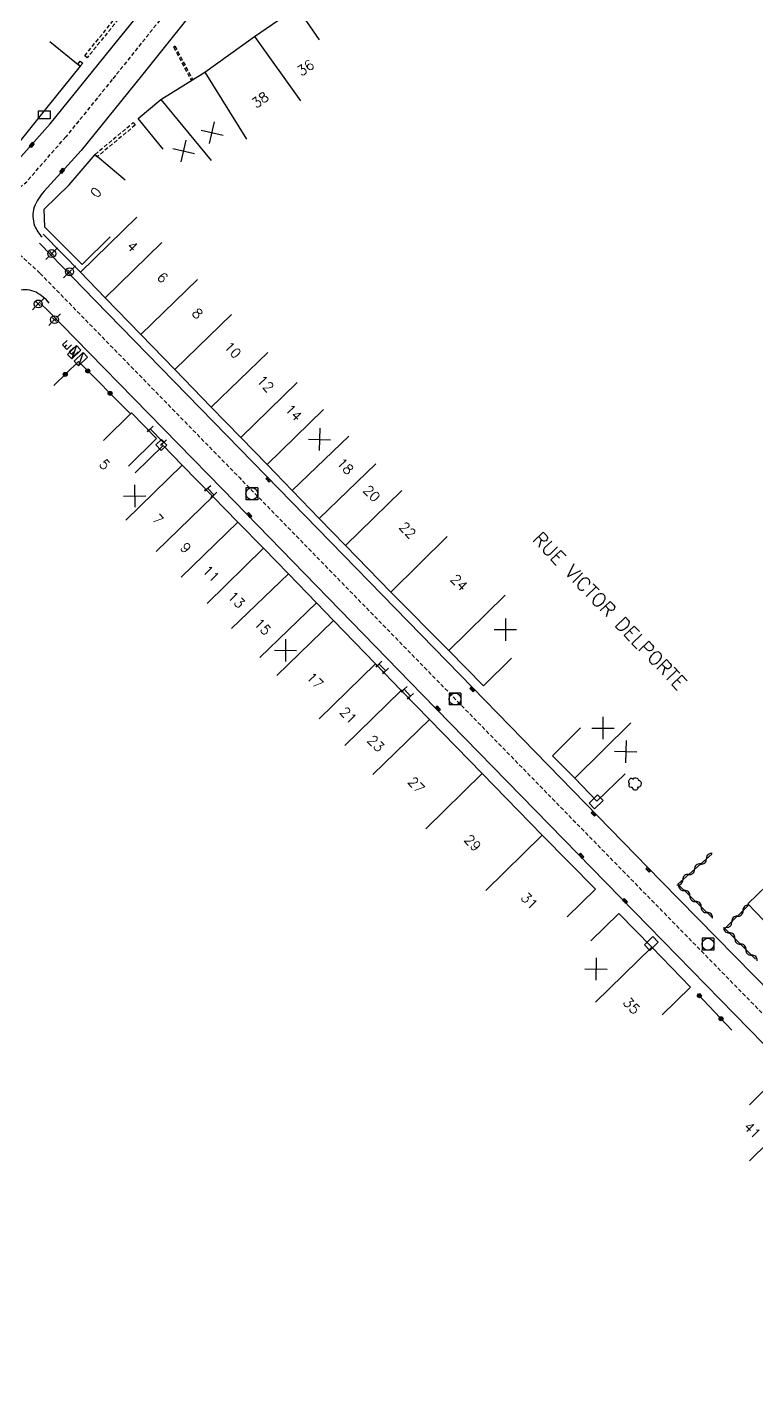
# Model space of a CAD drawing. Header units: millimetres. Extents: x 108000 to 119599, y 120002 to 124063.
# Drawn here: x 108328.7 to 108421.3, y 120496 to 120667.6 of the extents above; entities that cross this region are included whole.
import ezdxf
from ezdxf.enums import TextEntityAlignment as Align

# ---------------------------------------------------------------- set-up
doc = ezdxf.new("R2010")
doc.units = ezdxf.units.MM
doc.linetypes.add('DASHED', pattern=[0.75, 0.5, -0.25])
doc.layers.get('0').update_dxf_attribs({"linetype": 'CONTINUOUS'})
for name, color, linetype in [('W0001', 6, 'DASHED'), ('W0008', 7, 'CONTINUOUS'), ('W0100', 7, 'CONTINUOUS'), ('W0105', 7, 'CONTINUOUS'), ('W0112', 1, 'DASHED'), ('W0300', 7, 'CONTINUOUS'), ('W0310', 3, 'CONTINUOUS'), ('W0322', 7, 'CONTINUOUS'), ('W0400', 7, 'CONTINUOUS'), ('W0420', 7, 'CONTINUOUS'), ('W0430', 7, 'CONTINUOUS'), ('W0454', 7, 'CONTINUOUS'), ('W0989', 7, 'CONTINUOUS'), ('W0991', 7, 'CONTINUOUS'), ('W1102', 7, 'CONTINUOUS'), ('W1471', 7, 'CONTINUOUS')]:
    doc.layers.add(name, color=color, linetype=linetype)
doc.styles.get("Standard").update_dxf_attribs({"font": 'romans.shx', "width": 0.85})

# ---------------------------------------------------------------- blocks, each defined once
blk = doc.blocks.new('T400')
for p, q in [((-0.15, 0.3), (0.15, 0.3)), ((-0.15, -0.25), (-0.15, 0.3)), ((-0.15, 0.15), (0.15, 0.15)), ((-0.15, 0), (0.15, 0)), ((0.15, 0.3), (0.15, -0.25)), ((-0.15, -0.15), (0.15, -0.15)), ((-0.15, -0.25), (-0.15, -0.3)), ((-0.15, -0.3), (0.15, -0.3)), ((0.15, -0.3), (0.15, -0.25))]:
    blk.add_line(p, q)
blk = doc.blocks.new('T1471')
at = {"color": 0, "linetype": 'Continuous', "flags": 128}
blk.add_lwpolyline([(-0.75, -0.5), (-0.75, 0.5), (0.75, 0.5), (0.75, -0.5), (-0.75, -0.5)], dxfattribs=at)
blk = doc.blocks.new('t991o')
at = {"color": 0, "linetype": 'Continuous'}
for p, q in [((-1, 1), (1, -1)), ((-1, -1), (1, 1))]:
    blk.add_line(p, q, dxfattribs=at)
blk = doc.blocks.new('T420')
for p, q in [((0.75, 0.75), (-0.75, 0.75)), ((-0.75, 0.75), (-0.75, -0.75)), ((0.75, 0.75), (0.75, -0.75)), ((0.75, -0.75), (-0.75, -0.75))]:
    blk.add_line(p, q)
blk.add_ellipse((0, 0), major_axis=(-0.53, 0.53), ratio=1, start_param=3.926991, end_param=10.210176)
blk = doc.blocks.new('T454')
for p, q in [((-0.25, 0.25), (0.25, -0.25)), ((-0.25, -0.25), (0.25, 0.25)), ((0.75, 0.75), (0.375, 0.375)), ((-0.375, -0.375), (-0.75, -0.75))]:
    blk.add_line(p, q)
blk.add_ellipse((0, 0), major_axis=(0.354, 0.354), ratio=1, start_param=5.497787143782138, end_param=11.78097245096172)
blk = doc.blocks.new('T430')
at = {"flags": 128}
for points in [[(-0.4, 2.1), (0.4, 2.1)], [(-0.4, 2.1), (-0.4, 1.3)], [(0.8, 0.8), (-0.8, 0.8)], [(-0.8, 0.8), (-0.8, 0)], [(0.8, 0.8), (-0.8, 0)], [(-0.8, 0), (0.8, 0)], [(-0.4, 1.7), (0, 1.7)], [(-0.4, 1.3), (0.4, 1.3)], [(0.8, 0), (0.8, 0.8)]]:
    blk.add_lwpolyline(points, dxfattribs=at)
blk = doc.blocks.new('t105o')
for p, q in [((-0.5, 0), (0.5, 0)), ((0.5, 0), (0.2, 0.1)), ((0.5, 0), (0.2, -0.1))]:
    blk.add_line(p, q)
blk = doc.blocks.new('t112o')
at = {"color": 0, "linetype": 'Continuous'}
for p, q in [((-0.5, 0.5), (0.5, 0.5)), ((-0.5, -0.5), (-0.5, 0.5)), ((0.5, 0.5), (0.5, -0.5)), ((0.5, -0.5), (-0.5, -0.5))]:
    blk.add_line(p, q, dxfattribs=at)
blk = doc.blocks.new('T300')
for p, q in [((-0.8, 0.51), (-0.86, 0.34)), ((-0.86, 0.34), (-0.86, 0.17)), ((-0.86, 0.17), (-0.74, 0.06)), ((-0.69, 0.63), (-0.8, 0.51)), ((-0.8, -0.06), (-0.74, 0.06)), ((-0.74, 0.06), (-0.69, 0.11)), ((-0.57, 0.69), (-0.69, 0.63)), ((-0.46, 0.69), (-0.57, 0.69)), ((-0.29, 0.63), (-0.46, 0.69)), ((-0.29, 0.63), (-0.17, 0.74)), ((-0.23, 0.57), (-0.29, 0.63)), ((-0.17, 0.74), (-0.06, 0.8)), ((-0.06, 0.8), (0.06, 0.8)), ((0.06, 0.8), (0.23, 0.74)), ((0.23, 0.74), (0.34, 0.63)), ((0.34, 0.63), (0.4, 0.51)), ((0.46, 0.46), (0.34, 0.46)), ((0.4, 0.51), (0.4, 0.46)), ((0.57, 0.4), (0.46, 0.46)), ((0.57, 0.4), (0.69, 0.29)), ((0.69, 0.29), (0.74, 0.17)), ((0.74, 0.06), (0.69, -0.17)), ((0.74, 0.17), (0.74, 0.06)), ((-0.8, -0.17), (-0.8, -0.06)), ((-0.8, -0.23), (-0.8, -0.17)), ((-0.74, -0.34), (-0.8, -0.23)), ((-0.69, -0.4), (-0.74, -0.34)), ((-0.51, -0.46), (-0.69, -0.4)), ((-0.4, -0.46), (-0.51, -0.46)), ((-0.4, -0.46), (-0.34, -0.46)), ((-0.34, -0.46), (-0.34, -0.4)), ((-0.34, -0.51), (-0.34, -0.46)), ((-0.29, -0.63), (-0.34, -0.51)), ((-0.17, -0.74), (-0.29, -0.63)), ((-0.06, -0.8), (-0.17, -0.74)), ((0.06, -0.8), (-0.06, -0.8)), ((0.17, -0.74), (0.06, -0.8)), ((0.23, -0.69), (0.17, -0.74)), ((0.29, -0.46), (0.23, -0.46)), ((0.29, -0.63), (0.23, -0.69)), ((0.46, -0.4), (0.29, -0.46)), ((0.34, -0.51), (0.29, -0.63)), ((0.34, -0.51), (0.34, -0.46)), ((0.57, -0.34), (0.46, -0.4)), ((0.63, -0.29), (0.57, -0.34)), ((0.69, -0.17), (0.63, -0.29))]:
    blk.add_line(p, q)
blk = doc.blocks.new('t322o')
at = {"color": 0, "linetype": 'Continuous'}
for radius in [0.25, 0.15]:
    blk.add_circle((0, 0), radius, dxfattribs=at)
blk = doc.blocks.new('t310o')
at = {"color": 0, "linetype": 'Continuous'}
for centre, start, end in [((-0.5, 0.38), 216.8699, 323.1304), ((0.5, -0.37), 36.8699, 143.1303)]:
    blk.add_arc(centre, 0.625, start, end, dxfattribs=at)

msp = doc.modelspace()

# ---------------------------------------------------------------- linework, layer by layer
at = {"layer": 'W0001'}
msp.add_lwpolyline([(108434.53, 120785.69), (108410.1, 120767.66), (108393.14, 120755.15), (108384.36, 120748.52), (108377.03, 120743.98), (108374.84, 120740.65), (108370.23, 120727.84), (108366.15, 120716.95), (108363.9, 120714.2), (108360.86, 120701.18), (108358.1, 120692.67), (108355.81, 120685.93), (108354.09, 120681.07), (108352.21, 120677.45), (108347.89, 120671.44), (108339.51, 120661), (108333.63, 120653.75)], dxfattribs=at)
at = {"layer": 'W0001', "flags": 128}
for points in [[(108208.84, 120722.3), (108215.44, 120719.65), (108249.77, 120703.29), (108274.66, 120691.04), (108280.96, 120687.01), (108289.52, 120679.36), (108309.12, 120659.14), (108324.38, 120644.31), (108327.33, 120639.21), (108330.36, 120636.45)], [(108324.38, 120644.31), (108328.66, 120648.06), (108333.63, 120653.75)], [(108330.36, 120636.45), (108355.67, 120610.53), (108398.08, 120567.06), (108422.12, 120542.51), (108469.23, 120494.37), (108492.26, 120470.88), (108521.81, 120440.7), (108550.22, 120411.72), (108577.87, 120383.57), (108600.98, 120360), (108621.53, 120339.31)]]:
    msp.add_lwpolyline(points, dxfattribs=at)
at = {"layer": 'W0008', "flags": 128}
for points in [[(108133.66, 120759.96), (108147.29, 120756.01), (108167.95, 120750.95, -0.0361), (108172.44, 120749.5, -0.0312), (108176.53, 120747.53, -0.0247), (108179.47, 120745.69), (108199.07, 120732.04), (108205, 120728.16, 0.0318), (108211.31, 120724.66), (108246.91, 120707.39), (108264.6, 120698.85), (108271.32, 120695.64, -0.0166), (108276.5, 120693.02, -0.0392), (108283.05, 120688.62, -0.0319), (108287.81, 120684.35), (108305.51, 120666.28), (108322.05, 120649.55, 0.104), (108323.21, 120648.79, 0.1816), (108325.33, 120648.7, 0.135), (108326.28, 120649.37), (108331.66, 120655.4)], [(108335.55, 120652.02), (108330.86, 120646.85, 0.0897), (108329.62, 120644.84, 0.1683), (108329.67, 120642.48, 0.097113), (108330.62, 120641.06, 0.097113)], [(108331.53, 120632.68, 0.0887), (108329.86, 120634.05, 0.1746), (108327.64, 120634.27, 0.1326), (108325.67, 120632.98), (108321.74, 120628.97)]]:
    msp.add_lwpolyline(points, format="xyb", dxfattribs=at)
at = {"layer": 'W0008'}
for points in [[(108425.46, 120730.45), (108420.5, 120728.96), (108415.99, 120728.76), (108412.2, 120729.61), (108402.74, 120733.78), (108386.55, 120739.76), (108380.99, 120741.65), (108380.51, 120741.84), (108379.7, 120741.84), (108378.84, 120741.45), (108378.1, 120740.59), (108377.8, 120740), (108373.34, 120727.7), (108368.61, 120714.68), (108364.03, 120701.91), (108357.08, 120681.64), (108356.19, 120679.35), (108353.55, 120674.75), (108349.99, 120669.94), (108343.22, 120661.46), (108335.55, 120652.02)], [(108331.66, 120655.4), (108339.34, 120664.9), (108345.14, 120672.09), (108348.09, 120675.89), (108350.25, 120679.04), (108351.34, 120681.15), (108351.99, 120682.72), (108352.16, 120683.26), (108352.36, 120683.82)]]:
    msp.add_lwpolyline(points, dxfattribs=at)
at = {"layer": 'W0008', "flags": 128}
for points in [[(108330.29, 120640.27), (108337.31, 120633.03), (108357.32, 120612.54), (108383.57, 120585.61), (108409.09, 120559.47), (108425.53, 120542.74)], [(108330.43, 120632.62), (108331.38, 120631.7), (108336.62, 120626.35), (108353.48, 120609.09), (108378.83, 120583.09), (108407.5, 120553.73), (108418.4, 120542.61), (108444.3, 120516.15)]]:
    msp.add_lwpolyline(points, dxfattribs=at)
at = {"layer": 'W0100'}
for points in [[(108345.96, 120652.2), (108342.78, 120656.05), (108345.69, 120658.46), (108351.24, 120661.93), (108357.56, 120666.45), (108362.91, 120670.15), (108365.75, 120666.03)], [(108331.58, 120665.84), (108335.46, 120662.68), (108331.22, 120657.48), (108325.3, 120650.09)], [(108334.05, 120647.66), (108337.33, 120651.52), (108341.14, 120648.29)]]:
    msp.add_lwpolyline(points, dxfattribs=at)
at = {"layer": 'W0100', "flags": 128}
for points in [[(108339.24, 120641.08), (108335.69, 120637.56), (108330.98, 120642.31), (108330.88, 120644.6), (108334.05, 120647.66)], [(108330.76, 120641.4), (108335.48, 120636.59), (108338.62, 120633.36), (108343.15, 120628.71), (108347.45, 120624.28), (108352.05, 120619.5), (108355.81, 120615.65), (108359.16, 120612.21), (108362.31, 120608.92), (108365.74, 120605.37), (108369.08, 120601.95), (108374.85, 120596.06), (108382.18, 120588.65), (108386.57, 120584.19), (108390.14, 120587.69)], [(108338.39, 120615.25), (108341.96, 120618.76), (108345.12, 120615.54), (108341.56, 120612.03)], [(108344.33, 120616.75), (108346.02, 120615.02)], [(108342.4, 120611.16), (108345.98, 120614.64), (108348.39, 120612.16), (108352.27, 120608.18), (108355.42, 120604.94), (108358.67, 120601.62), (108361.84, 120598.39), (108365.4, 120594.7), (108367.57, 120592.48), (108372.9, 120586.99), (108376.14, 120583.61), (108379.74, 120579.93), (108386.42, 120573.07), (108394.03, 120565.28), (108400.77, 120558.41), (108397.2, 120554.91)], [(108351.62, 120609.2), (108352.41, 120608.38)], [(108373.33, 120586.97), (108374.19, 120586.09)], [(108377.34, 120582.89), (108376.53, 120583.76)], [(108404.57, 120573.03), (108400.96, 120569.57), (108398.18, 120572.48), (108395.34, 120575.34), (108398.89, 120578.86)], [(108427.8, 120555.78), (108424.2, 120552.31), (108420.1, 120556.56), (108423.71, 120560.03)], [(108400.18, 120551.86), (108403.76, 120555.35), (108407.93, 120551.07), (108412.85, 120545.99), (108409.26, 120542.51)], [(108420.31, 120531.12), (108423.87, 120534.63), (108427.45, 120531), (108430.45, 120527.92), (108434.79, 120523.48), (108437.56, 120520.62), (108433.98, 120517.14)]]:
    msp.add_lwpolyline(points, dxfattribs=at)
at = {"layer": 'W0112'}
for p, q in [((108341.72, 120670.39), (108336.33, 120663.76)), ((108347.45, 120665.24), (108349.71, 120660.98)), ((108335.46, 120662.68), (108335.14, 120662.93)), ((108335.77, 120663.06), (108335.46, 120662.68)), ((108336.33, 120663.76), (108336.02, 120664.01)), ((108337.33, 120651.52), (108342.17, 120655.54)), ((108342.17, 120655.54), (108342.43, 120655.24))]:
    msp.add_line(p, q, dxfattribs=at)
for points in [[(108336.02, 120664.01), (108341.41, 120670.64), (108341.72, 120670.39)], [(108347.45, 120665.24), (108347.29, 120665.13), (108349.54, 120660.87)], [(108335.14, 120662.93), (108335.46, 120663.32), (108335.77, 120663.06)], [(108342.43, 120655.24), (108337.59, 120651.21), (108337.33, 120651.52)]]:
    msp.add_lwpolyline(points, dxfattribs=at)
at = {"layer": 'W0310', "flags": 128}
for points in [[(108415.64, 120554.78), (108411.22, 120559.06), (108415.54, 120562.87)], [(108420.2, 120556.41), (108417.2, 120553.43), (108421.09, 120549.54)]]:
    msp.add_lwpolyline(points, dxfattribs=at)
at = {"layer": 'W0322', "flags": 128}
for points in [[(108332.12, 120622.26), (108335.23, 120625.27), (108341.79, 120618.69)], [(108418.08, 120540.55), (108413.73, 120545.17)]]:
    msp.add_lwpolyline(points, dxfattribs=at)
at = {"layer": 'W1102'}
for p, q in [((108357.56, 120666.45), (108363.38, 120658.32)), ((108351.24, 120661.93), (108356.55, 120653.46)), ((108345.69, 120658.46), (108352.06, 120650.75))]:
    msp.add_line(p, q, dxfattribs=at)
at = {"layer": 'W1102', "flags": 128}
for points in [[(108335.48, 120636.59), (108342.65, 120643.56)], [(108338.62, 120633.36), (108345.79, 120640.34)], [(108343.15, 120628.71), (108350.31, 120635.68)], [(108347.45, 120624.28), (108354.63, 120631.24)], [(108352.05, 120619.5), (108359.25, 120626.44)], [(108355.81, 120615.65), (108362.97, 120622.63)], [(108359.16, 120612.21), (108366.32, 120619.19)], [(108362.31, 120608.92), (108369.53, 120615.83)], [(108348.39, 120612.16), (108341.23, 120605.18)], [(108365.74, 120605.37), (108372.93, 120612.33)], [(108352.27, 120608.18), (108345.1, 120601.21)], [(108369.08, 120601.95), (108376.24, 120608.93)], [(108355.42, 120604.94), (108348.27, 120597.95)], [(108374.85, 120596.06), (108381.97, 120603.1)], [(108358.67, 120601.62), (108351.53, 120594.61)], [(108361.84, 120598.39), (108354.65, 120591.44)], [(108365.4, 120594.7), (108358.21, 120587.76)], [(108382.18, 120588.65), (108389.32, 120595.66)], [(108367.57, 120592.48), (108360.4, 120585.51)], [(108372.9, 120586.99), (108365.73, 120580.02)], [(108376.14, 120583.61), (108368.99, 120576.62)], [(108379.74, 120579.93), (108372.57, 120572.96)], [(108398.18, 120572.48), (108405.28, 120579.52)], [(108386.42, 120573.07), (108379.26, 120566.08)], [(108394.03, 120565.28), (108386.89, 120558.27)], [(108407.93, 120551.07), (108400.78, 120544.09)], [(108427.45, 120531), (108420.3, 120524.01)]]:
    msp.add_lwpolyline(points, dxfattribs=at)

# ---------------------------------------------------------------- block references
at = {"layer": 'W0105'}
for p, rotation in [((108344.33, 120616.75), 225.4453030246191), ((108346.02, 120615.02), 224.3415592894001), ((108351.62, 120609.2), 220.2171406142531), ((108352.41, 120608.38), 225.8090246682656), ((108373.33, 120586.97), 225.9180897607059), ((108374.19, 120586.09), 223.5142060907475), ((108376.53, 120583.76), 223.6721940860108), ((108377.34, 120582.89), 222.2372652294639)]:
    msp.add_blockref('t105o', p, dxfattribs=dict(at, rotation=rotation))
at = {"layer": 'W0112', "rotation": 223.7763324189264}
msp.add_blockref('t112o', (108345.74, 120614.69), dxfattribs=at)
at = {"layer": 'W0300'}
msp.add_blockref('T300', (108405.84, 120571.75), dxfattribs=at)
at = {"layer": 'W0310'}
for p, rotation in [((108413.36, 120560.95), 41.43494816406692), ((108414.85, 120562.27), 41.43494816406692), ((108411.86, 120559.62), 41.43494816406692), ((108412.05, 120558.26), 135.8494608627749), ((108413.49, 120556.86), 135.8494608627749), ((108414.92, 120555.47), 135.8494608627749), ((108419.49, 120555.7), 224.7551307433249), ((108418.07, 120554.3), 224.7551307433249), ((108417.75, 120552.89), 314.9879406659797), ((108419.16, 120551.47), 314.9879406659797), ((108420.57, 120550.06), 314.9879406659797)]:
    msp.add_blockref('t310o', p, dxfattribs=dict(at, rotation=rotation))
at = {"layer": 'W0322'}
for p, rotation in [((108333.55, 120623.65), 43.99032273593164), ((108336.41, 120624.08), 314.9471348092348), ((108339.24, 120621.25), 314.9471348092348), ((108413.97, 120544.92), 133.2638439054078), ((108416.71, 120542.01), 133.2638439054078)]:
    msp.add_blockref('t322o', p, dxfattribs=dict(at, rotation=rotation))
at = {"layer": 'W0400'}
for p, rotation in [((108329.29, 120652.72), 139.9906257390306), ((108333.16, 120649.44), 139.9906257390306), ((108359.3, 120610.32), 224.2786081237282), ((108356.9, 120605.81), 44.2782085711995), ((108385.16, 120583.74), 224.3066664849806), ((108380.8, 120581.32), 44.32007971338815), ((108400.55, 120567.99), 224.3066664891976), ((108398.98, 120562.65), 44.32007971352404), ((108407.5, 120560.88), 224.3066664889837), ((108404.53, 120556.94), 44.32007970915546)]:
    msp.add_blockref('T400', p, dxfattribs=dict(at, rotation=rotation))
at = {"layer": 'W0420'}
for p in [(108357.21, 120608.52), (108382.98, 120582.51), (108415.05, 120551.45)]:
    msp.add_blockref('T420', p, dxfattribs=at)
at = {"layer": 'W0430'}
for p, rotation in [((108334.96, 120626.17), 44.38606341619006), ((108335.82, 120625.29), 44.32556779469758)]:
    msp.add_blockref('T430', p, dxfattribs=dict(at, rotation=rotation))
at = {"layer": 'W0454'}
for p in [(108331.84, 120638.95), (108334.1, 120636.65), (108330.13, 120632.57), (108332.2, 120630.58)]:
    msp.add_blockref('T454', p, dxfattribs=at)
at = {"layer": 'W0991'}
for p, rotation in [((108352.18, 120654.26), 32.05168516731159), ((108348.56, 120651.94), 32.05168516731159), ((108365.79, 120615.4), 313.7410369109978), ((108342.35, 120608.24), 316.5239065065861), ((108389.37, 120591.32), 314.4759166293159), ((108361.48, 120588.7), 314.3210325872577), ((108401.73, 120578.84), 314.7821180204542), ((108404.63, 120575.86), 313.7603673341094), ((108400.84, 120548.32), 314.3127230008942)]:
    msp.add_blockref('t991o', p, dxfattribs=dict(at, rotation=rotation))
at = {"layer": 'W1471'}
msp.add_blockref('T1471', (108330.9, 120656.54), dxfattribs=at)
for p, rotation in [((108400.87, 120569.48), 224.3066664861444), ((108407.87, 120551.53), 44.43725005867284)]:
    msp.add_blockref('T1471', p, dxfattribs=dict(at, rotation=rotation))

# ---------------------------------------------------------------- texts
at = {"layer": 'W0989'}
msp.add_text('RUE VICTOR DELPORTE', height=1.75, rotation=314.1171, dxfattribs=at).set_placement((108402.6, 120593.69), align=Align.MIDDLE)
at = {"layer": 'W0991'}
for s, rotation, p in [('36', 34.6597, (108364.03, 120662.5)), ('38', 35.5463, (108358.27, 120658.42)), ('0', 51.2935, (108337.44, 120646.7)), ('4', 314.1779, (108342.07, 120639.86)), ('6', 314.2282, (108345.9, 120635.92)), ('8', 314.159, (108350.32, 120631.37)), ('10', 313.8979, (108354.79, 120626.74)), ('12', 314.3023, (108358.94, 120622.46)), ('14', 314.2644, (108362.5, 120618.81)), ('5', 314.5439, (108338.55, 120612.24)), ('18', 314.0718, (108369.06, 120612.01)), ('20', 314.2832, (108372.42, 120608.55)), ('7', 314.2906, (108345.32, 120605.28)), ('22', 314.4545, (108376.97, 120603.91)), ('9', 314.1849, (108348.83, 120601.68)), ('11', 314.3533, (108352.04, 120598.39)), ('24', 314.6764, (108383.5, 120597.28)), ('13', 314.5047, (108355.26, 120595.1)), ('15', 313.992, (108358.59, 120591.68)), ('17', 314.1832, (108365.22, 120584.86)), ('21', 313.7207, (108369.46, 120580.46)), ('23', 314.3891, (108372.94, 120576.88)), ('27', 314.2051, (108378.06, 120571.62)), ('29', 314.3339, (108385.22, 120564.28)), ('31', 314.4493, (108392.4, 120556.94)), ('35', 314.0426, (108405.36, 120543.66)), ('41', 314.5736, (108420.67, 120527.9))]:
    msp.add_text(s, height=1.25, rotation=rotation, dxfattribs=at).set_placement(p, align=Align.MIDDLE)

doc.saveas('drawing.dxf')
